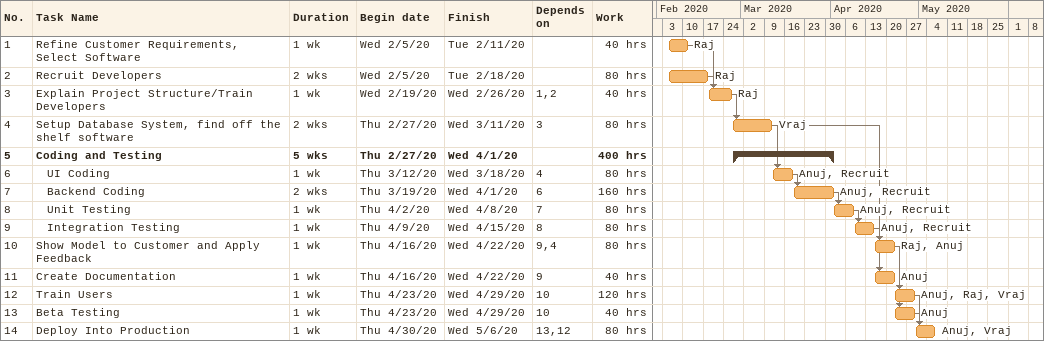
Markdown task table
| ID | Level | Task | Duration | Start | Finish | Predecessors | Resources | Work (h) |
|---|---|---|---|---|---|---|---|---|
| 1 | 1 | Refine Customer Requirements, Select Software | 1w | 2020-02-05 | 2020-02-11 |  | Raj | 40 |
| 2 | 1 | Recruit Developers | 2w | 2020-02-05 | 2020-02-18 |  | Raj | 80 |
| 3 | 1 | Explain Project Structure/Train Developers | 1w | 2020-02-19 | 2020-02-26 | 1, 2 | Raj | 40 |
| 4 | 1 | Setup Database System, find off the shelf software | 2w | 2020-02-27 | 2020-03-11 | 3 | Vraj | 80 |
| 5 | 1 | **Coding and Testing** | 5w | 2020-02-27 | 2020-04-01 |  |  | 400 |
| 6 | 2 | UI Coding | 1w | 2020-03-12 | 2020-03-18 | 4 | Anuj, Recruit | 80 |
| 7 | 2 | Backend Coding | 2w | 2020-03-19 | 2020-04-01 | 6 | Anuj, Recruit | 160 |
| 8 | 2 | Unit Testing | 1w | 2020-04-02 | 2020-04-08 | 7 | Anuj, Recruit | 80 |
| 9 | 2 | Integration Testing | 1w | 2020-04-09 | 2020-04-15 | 8 | Anuj, Recruit | 80 |
| 10 | 1 | Show Model to Customer and Apply Feedback | 1w | 2020-04-16 | 2020-04-22 | 9, 4 | Raj, Anuj | 80 |
| 11 | 1 | Create Documentation | 1w | 2020-04-16 | 2020-04-22 | 9 | Anuj | 40 |
| 12 | 1 | Train Users | 1w | 2020-04-23 | 2020-04-29 | 10 | Anuj, Raj, Vraj | 120 |
| 13 | 1 | Beta Testing | 1w | 2020-04-23 | 2020-04-29 | 10 | Anuj | 40 |
| 14 | 1 | Deploy Into Production | 1w | 2020-04-30 | 2020-05-06 | 13, 12 | Anuj, Vraj | 80 |
